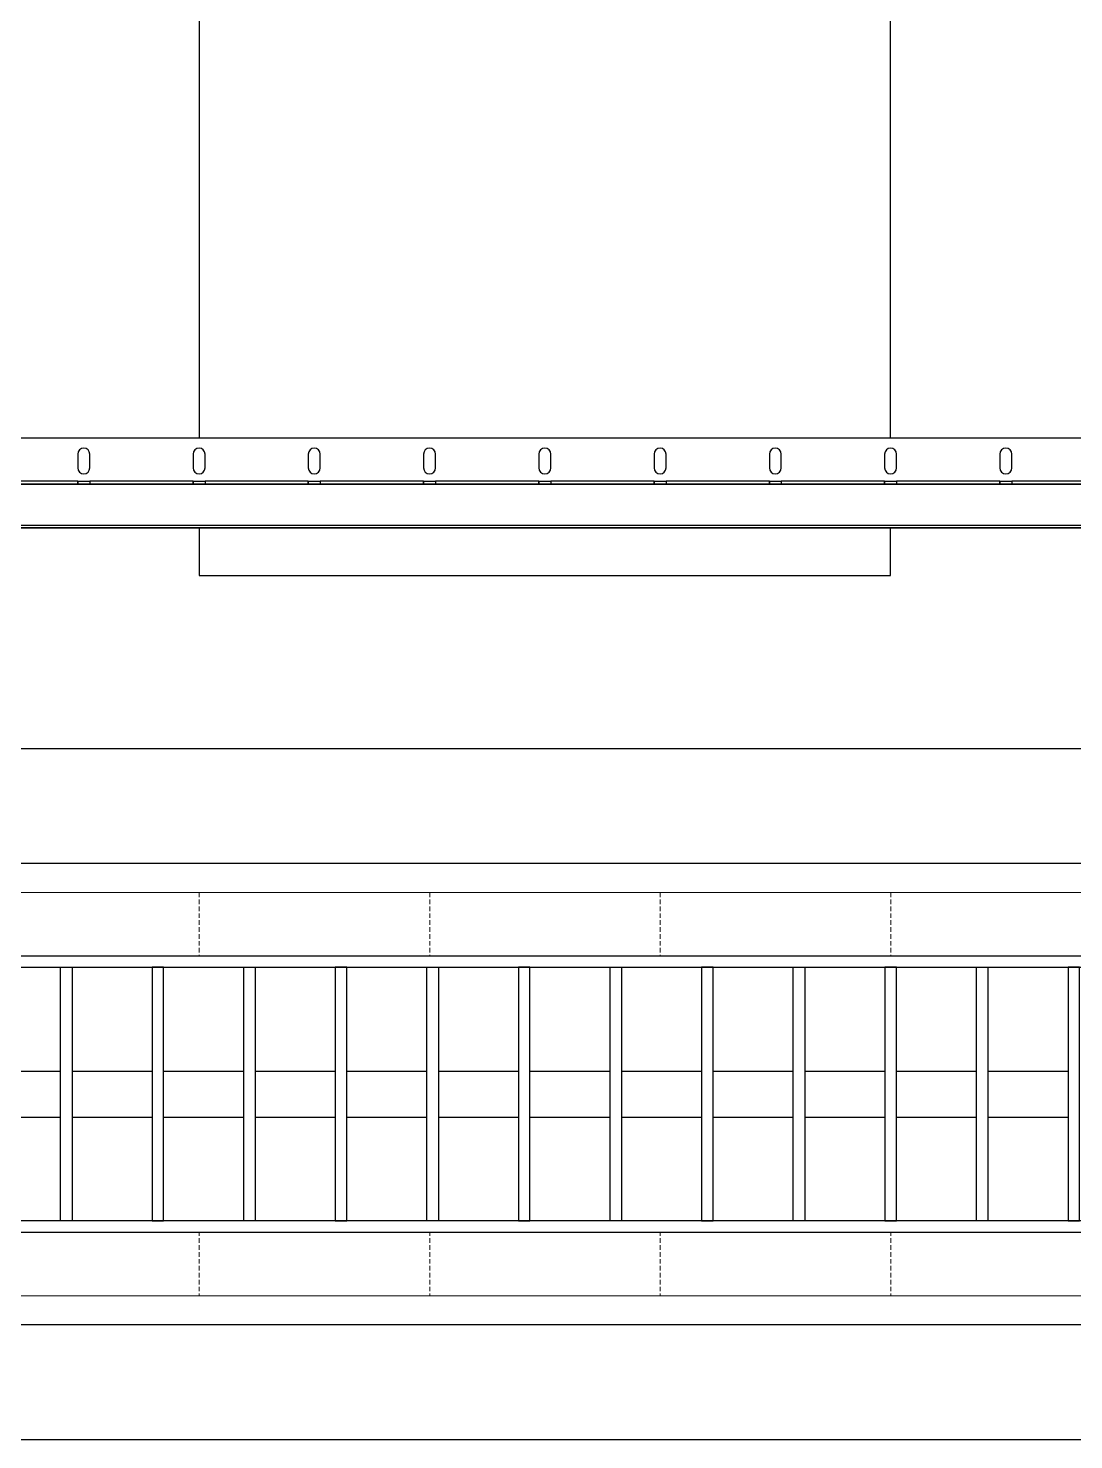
# Model space of a CAD drawing. Header units: millimetres. Extents: x -962357 to -591296, y -223672 to 59420.
# Drawn here: x -790204 to -789751, y -174594 to -173981 of the extents above; entities that cross this region are included whole.
import ezdxf

# ---------------------------------------------------------------- set-up
doc = ezdxf.new("R2010")
doc.units = ezdxf.units.MM
doc.linetypes.add('DPA_Hidden 50', pattern=[3, 2, -1])
for name, color, linetype in [('000 - WIPEOUT', 250, 'Continuous'), ('001 - ASCESSORIES', 251, 'Continuous'), ('A04_TUBE SERIES', 2, 'Continuous'), ('A11_ALU.SOLID SHEET', 2, 'Continuous')]:
    doc.layers.add(name, color=color, linetype=linetype)
doc.layers.add('A-GLAZ-CURT', color=2, linetype='Continuous', lineweight=9)

# ---------------------------------------------------------------- blocks, each defined once
blk = doc.blocks.new('*U4621')
at = {"color": 1}
blk.add_wipeout([(600, -60), (-600, -60), (-600, 60), (600, 60)], dxfattribs=at).dxf.layer = '000 - WIPEOUT'
at = {"layer": '001 - ASCESSORIES', "color": 0}
blk.add_lwpolyline([(600, -60), (-600, -60), (-600, 60), (600, 60)], close=True, dxfattribs=at)
at = {"layer": '001 - ASCESSORIES'}
for points in [[(595, -55), (-595, -55), (-595, 55), (595, 55)], [(-355.1, -55), (-360.1, -55), (-360.1, 55), (-355.1, 55)], [(-320.37, -55), (-315.37, -55), (-315.37, 55), (-320.37, 55)], [(-275.63, -55), (-280.63, -55), (-280.63, 55), (-275.63, 55)], [(-240.9, -55), (-235.9, -55), (-235.9, 55), (-240.9, 55)], [(-196.17, -55), (-201.17, -55), (-201.17, 55), (-196.17, 55)], [(-161.43, -55), (-156.43, -55), (-156.43, 55), (-161.43, 55)], [(-116.7, -55), (-121.7, -55), (-121.7, 55), (-116.7, 55)], [(-81.97, -55), (-76.97, -55), (-76.97, 55), (-81.97, 55)], [(-37.23, -55), (-42.23, -55), (-42.23, 55), (-37.23, 55)], [(-2.5, -55), (2.5, -55), (2.5, 55), (-2.5, 55)], [(42.23, -55), (37.23, -55), (37.23, 55), (42.23, 55)], [(76.97, -55), (81.97, -55), (81.97, 55), (76.97, 55)]]:
    blk.add_lwpolyline(points, close=True, dxfattribs=at)
for points in [[(-394.83, 10), (-360.1, 10)], [(-355.1, 10), (-320.37, 10)], [(-315.37, 10), (-280.63, 10)], [(-275.63, 10), (-240.9, 10)], [(-235.9, 10), (-201.17, 10)], [(-196.17, 10), (-161.43, 10)], [(-156.43, 10), (-121.7, 10)], [(-116.7, 10), (-81.97, 10)], [(-76.97, 10), (-42.23, 10)], [(-37.23, 10), (-2.5, 10)], [(2.5, 10), (37.23, 10)], [(42.23, 10), (76.97, 10)], [(-394.83, -10), (-360.1, -10)], [(-355.1, -10), (-320.37, -10)], [(-315.37, -10), (-280.63, -10)], [(-275.63, -10), (-240.9, -10)], [(-235.9, -10), (-201.17, -10)], [(-196.17, -10), (-161.43, -10)], [(-156.43, -10), (-121.7, -10)], [(-116.7, -10), (-81.97, -10)], [(-76.97, -10), (-42.23, -10)], [(-37.23, -10), (-2.5, -10)], [(2.5, -10), (37.23, -10)], [(42.23, -10), (76.97, -10)]]:
    blk.add_lwpolyline(points, dxfattribs=at)
blk = doc.blocks.new('*U4637')
blk.add_attdef('EXTR.OVL-LENGTH_', (-25, -59.09), '', height=5)
blk.add_wipeout([(-25, 0), (25, 0), (25, 7015), (-25, 7015)]).dxf.layer = '000 - WIPEOUT'
at = {"layer": 'A04_TUBE SERIES', "color": 0}
blk.add_lwpolyline([(-25, 0), (25, 0), (25, 7015), (-25, 7015)], close=True, dxfattribs=at)
blk = doc.blocks.new('*U4870')
at = {"color": 3}
blk.add_wipeout([(-875, -650), (875, -650), (875, -950), (-875, -950)], dxfattribs=at).dxf.layer = '000 - WIPEOUT'
at = {"layer": 'A11_ALU.SOLID SHEET', "color": 0, "linetype": 'ByBlock'}
blk.add_lwpolyline([(-875, -950), (875, -950), (875, -650), (-875, -650)], close=True, dxfattribs=at)
blk = doc.blocks.new('000 - ASSCESSORIES_FAMELINE_GALV.BRACKET_FITTING_Z-PROFILE_HR-02AA_TOP_VIEW')
blk.add_wipeout([(-1200, 39), (1200, 39), (1200, 0), (-1200, 0)]).dxf.layer = '000 - WIPEOUT'
at = {"layer": '001 - ASCESSORIES', "linetype": 'Continuous'}
for p, q in [((-1200, 39), (1200, 39)), ((-1200, 0), (1200, 0))]:
    blk.add_line(p, q, dxfattribs=at)
at = {"layer": '001 - ASCESSORIES', "color": 1, "linetype": 'ByBlock'}
for p, q in [((-777.6, 20.2), (-777.6, 19)), ((-727.6, 20.2), (-727.6, 19)), ((-677.6, 20.2), (-677.6, 19)), ((-627.6, 20.2), (-627.6, 19)), ((-577.6, 20.2), (-577.6, 19)), ((-527.6, 20.2), (-527.6, 19)), ((-477.6, 20.2), (-477.6, 19)), ((-427.6, 20.2), (-427.6, 19)), ((-377.6, 20.2), (-377.6, 19))]:
    blk.add_line(p, q, dxfattribs=at)
at = {"layer": '001 - ASCESSORIES', "color": 0, "linetype": 'ByBlock'}
blk.add_lwpolyline([(-1200, 39), (1200, 39), (1200, 19), (-1200, 19)], close=True, dxfattribs=at)
at = {"layer": '001 - ASCESSORIES'}
for points in [[(-772.4, 26), (-772.4, 32, 1), (-777.6, 32), (-777.6, 26, 1)], [(-722.4, 26), (-722.4, 32, 1), (-727.6, 32), (-727.6, 26, 1)], [(-672.4, 26), (-672.4, 32, 1), (-677.6, 32), (-677.6, 26, 1)], [(-622.4, 26), (-622.4, 32, 1), (-627.6, 32), (-627.6, 26, 1)], [(-572.4, 26), (-572.4, 32, 1), (-577.6, 32), (-577.6, 26, 1)], [(-522.4, 26), (-522.4, 32, 1), (-527.6, 32), (-527.6, 26, 1)], [(-472.4, 26), (-472.4, 32, 1), (-477.6, 32), (-477.6, 26, 1)], [(-422.4, 26), (-422.4, 32, 1), (-427.6, 32), (-427.6, 26, 1)], [(-372.4, 26), (-372.4, 32, 1), (-377.6, 32), (-377.6, 26, 1)]]:
    blk.add_lwpolyline(points, format="xyb", close=True, dxfattribs=at)
blk.add_lwpolyline([(-1200, 19), (1200, 19), (1200, 0), (-1200, 0)], close=True, dxfattribs=at)
at = {"layer": '001 - ASCESSORIES', "color": 1, "linetype": 'ByBlock'}
for points in [[(-777.6, 20.2), (-822.4, 20.2), (-822.4, 19), (-777.6, 19)], [(-777.6, 20.2), (-772.4, 20.2), (-772.4, 19), (-777.6, 19)], [(-727.6, 20.2), (-772.4, 20.2), (-772.4, 19), (-727.6, 19)], [(-727.6, 20.2), (-722.4, 20.2), (-722.4, 19), (-727.6, 19)], [(-677.6, 20.2), (-722.4, 20.2), (-722.4, 19), (-677.6, 19)], [(-677.6, 20.2), (-672.4, 20.2), (-672.4, 19), (-677.6, 19)], [(-627.6, 20.2), (-672.4, 20.2), (-672.4, 19), (-627.6, 19)], [(-627.6, 20.2), (-622.4, 20.2), (-622.4, 19), (-627.6, 19)], [(-577.6, 20.2), (-622.4, 20.2), (-622.4, 19), (-577.6, 19)], [(-577.6, 20.2), (-572.4, 20.2), (-572.4, 19), (-577.6, 19)], [(-527.6, 20.2), (-572.4, 20.2), (-572.4, 19), (-527.6, 19)], [(-527.6, 20.2), (-522.4, 20.2), (-522.4, 19), (-527.6, 19)], [(-477.6, 20.2), (-522.4, 20.2), (-522.4, 19), (-477.6, 19)], [(-477.6, 20.2), (-472.4, 20.2), (-472.4, 19), (-477.6, 19)], [(-427.6, 20.2), (-472.4, 20.2), (-472.4, 19), (-427.6, 19)], [(-427.6, 20.2), (-422.4, 20.2), (-422.4, 19), (-427.6, 19)], [(-377.6, 20.2), (-422.4, 20.2), (-422.4, 19), (-377.6, 19)], [(-377.6, 20.2), (-372.4, 20.2), (-372.4, 19), (-377.6, 19)], [(-327.6, 20.2), (-372.4, 20.2), (-372.4, 19), (-327.6, 19)]]:
    blk.add_lwpolyline(points, close=True, dxfattribs=at)
at = {"layer": '001 - ASCESSORIES', "color": 2}
blk.add_lwpolyline([(-1200, 1.2), (1200, 1.2), (1200, 0), (-1200, 0)], close=True, dxfattribs=at)
blk = doc.blocks.new('*U4896')
at = {"layer": '001 - ASCESSORIES', "linetype": 'ByBlock', "rotation": 180}
blk.add_blockref('000 - ASSCESSORIES_FAMELINE_GALV.BRACKET_FITTING_Z-PROFILE_HR-02AA_TOP_VIEW', (1200, 39), dxfattribs=at)
blk = doc.blocks.new('*U4956')
blk.add_blockref('*U4621', (-45150, 1330.5))
at = {"layer": 'A04_TUBE SERIES', "color": 0, "linetype": 'ByBlock', "xscale": -1, "rotation": 90}
for p in [(-40025, 1455.5), (-40025, 1205.5)]:
    blk.add_blockref('*U4637', p, dxfattribs=at)
at = {"layer": 'A11_ALU.SOLID SHEET', "color": 0, "linetype": 'ByBlock', "rotation": 90}
blk.add_blockref('*U4870', (-46100, 2430.5), dxfattribs=at)
at = {"layer": '001 - ASCESSORIES', "linetype": 'ByBlock', "rotation": 180}
blk.add_blockref('*U4896', (-43525, 1615.2), dxfattribs=at)
blk = doc.blocks.new('DPA_CP_Metal Ceiling Luminaire2 - Linear Luminaire-12437131-4160-01 UPPER PLATFORM LEVEL - REFLECTED CEILING PLAN')
at = {"layer": 'A-GLAZ-CURT'}
for p, q in [((-842129.95, 7249.03), (-840929.95, 7249.03)), ((-840929.95, 7249.03), (-842129.95, 7249.03)), ((-842129.95, 7249.03), (-840929.95, 7249.03)), ((-842129.95, 7199.03), (-840929.95, 7199.03)), ((-842129.95, 7024.03), (-840929.95, 7024.03)), ((-840929.95, 6974.03), (-842129.95, 6974.03)), ((-840929.95, 6974.03), (-842129.95, 6974.03)), ((-842129.95, 6974.03), (-840929.95, 6974.03))]:
    blk.add_line(p, q, dxfattribs=at)
at = {"layer": 'A-GLAZ-CURT', "linetype": 'DPA_Hidden 50'}
for p, q in [((-841829.95, 7199.03), (-841829.95, 7024.03)), ((-841729.95, 7199.03), (-841729.95, 7024.03)), ((-841629.95, 7199.03), (-841629.95, 7024.03)), ((-841529.95, 7199.03), (-841529.95, 7024.03))]:
    blk.add_line(p, q, dxfattribs=at)
blk = doc.blocks.new('*U453')
at = {"color": 1}
blk.add_wipeout([(600, -60), (-600, -60), (-600, 60), (600, 60)], dxfattribs=at).dxf.layer = '000 - WIPEOUT'
at = {"layer": '001 - ASCESSORIES', "color": 0}
blk.add_lwpolyline([(600, -60), (-600, -60), (-600, 60), (600, 60)], close=True, dxfattribs=at)
at = {"layer": '001 - ASCESSORIES'}
for points in [[(595, -55), (-595, -55), (-595, 55), (595, 55)], [(-355.1, -55), (-360.1, -55), (-360.1, 55), (-355.1, 55)], [(-320.37, -55), (-315.37, -55), (-315.37, 55), (-320.37, 55)], [(-275.63, -55), (-280.63, -55), (-280.63, 55), (-275.63, 55)], [(-240.9, -55), (-235.9, -55), (-235.9, 55), (-240.9, 55)], [(-196.17, -55), (-201.17, -55), (-201.17, 55), (-196.17, 55)], [(-161.43, -55), (-156.43, -55), (-156.43, 55), (-161.43, 55)], [(-116.7, -55), (-121.7, -55), (-121.7, 55), (-116.7, 55)], [(-81.97, -55), (-76.97, -55), (-76.97, 55), (-81.97, 55)], [(-37.23, -55), (-42.23, -55), (-42.23, 55), (-37.23, 55)], [(-2.5, -55), (2.5, -55), (2.5, 55), (-2.5, 55)], [(42.23, -55), (37.23, -55), (37.23, 55), (42.23, 55)], [(76.97, -55), (81.97, -55), (81.97, 55), (76.97, 55)]]:
    blk.add_lwpolyline(points, close=True, dxfattribs=at)
for points in [[(-394.83, 10), (-360.1, 10)], [(-355.1, 10), (-320.37, 10)], [(-315.37, 10), (-280.63, 10)], [(-275.63, 10), (-240.9, 10)], [(-235.9, 10), (-201.17, 10)], [(-196.17, 10), (-161.43, 10)], [(-156.43, 10), (-121.7, 10)], [(-116.7, 10), (-81.97, 10)], [(-76.97, 10), (-42.23, 10)], [(-37.23, 10), (-2.5, 10)], [(2.5, 10), (37.23, 10)], [(42.23, 10), (76.97, 10)], [(-394.83, -10), (-360.1, -10)], [(-355.1, -10), (-320.37, -10)], [(-315.37, -10), (-280.63, -10)], [(-275.63, -10), (-240.9, -10)], [(-235.9, -10), (-201.17, -10)], [(-196.17, -10), (-161.43, -10)], [(-156.43, -10), (-121.7, -10)], [(-116.7, -10), (-81.97, -10)], [(-76.97, -10), (-42.23, -10)], [(-37.23, -10), (-2.5, -10)], [(2.5, -10), (37.23, -10)], [(42.23, -10), (76.97, -10)]]:
    blk.add_lwpolyline(points, dxfattribs=at)
blk = doc.blocks.new('*U719')
blk.add_attdef('EXTR.OVL-LENGTH_', (-25, -59.09), '', height=5)
blk.add_wipeout([(-25, 0), (25, 0), (25, 7015), (-25, 7015)]).dxf.layer = '000 - WIPEOUT'
at = {"layer": 'A04_TUBE SERIES', "color": 0}
blk.add_lwpolyline([(-25, 0), (25, 0), (25, 7015), (-25, 7015)], close=True, dxfattribs=at)
blk = doc.blocks.new('*U703')
at = {"color": 3}
blk.add_wipeout([(-875, -650), (875, -650), (875, -950), (-875, -950)], dxfattribs=at).dxf.layer = '000 - WIPEOUT'
at = {"layer": 'A11_ALU.SOLID SHEET', "color": 0, "linetype": 'ByBlock'}
blk.add_lwpolyline([(-875, -950), (875, -950), (875, -650), (-875, -650)], close=True, dxfattribs=at)
blk = doc.blocks.new('*U500')
at = {"layer": '001 - ASCESSORIES', "linetype": 'ByBlock', "rotation": 180}
blk.add_blockref('000 - ASSCESSORIES_FAMELINE_GALV.BRACKET_FITTING_Z-PROFILE_HR-02AA_TOP_VIEW', (1200, 39), dxfattribs=at)

msp = doc.modelspace()

# ---------------------------------------------------------------- block references
at = {"layer": 'A-GLAZ-CURT'}
msp.add_blockref('DPA_CP_Metal Ceiling Luminaire2 - Linear Luminaire-12437131-4160-01 UPPER PLATFORM LEVEL - REFLECTED CEILING PLAN', (51700, -181555.5), dxfattribs=at)

# ---------------------------------------------------------------- next in the draw order: block references
msp.add_blockref('*U4956', (-744680, -175774.39))

# ---------------------------------------------------------------- next in the draw order: block references
msp.add_blockref('*U453', (-789830, -174443.89))
at = {"layer": 'A04_TUBE SERIES', "color": 0, "linetype": 'ByBlock', "xscale": -1, "rotation": 90}
for p in [(-784705, -174318.89), (-784705, -174568.89)]:
    msp.add_blockref('*U719', p, dxfattribs=at)
at = {"layer": 'A11_ALU.SOLID SHEET', "color": 0, "linetype": 'ByBlock', "rotation": 90}
msp.add_blockref('*U703', (-790780, -173343.89), dxfattribs=at)

# ---------------------------------------------------------------- next in the draw order: block references
at = {"layer": '001 - ASCESSORIES', "linetype": 'ByBlock', "rotation": 180}
msp.add_blockref('*U500', (-788205, -174159.19), dxfattribs=at)

doc.saveas('drawing.dxf')
